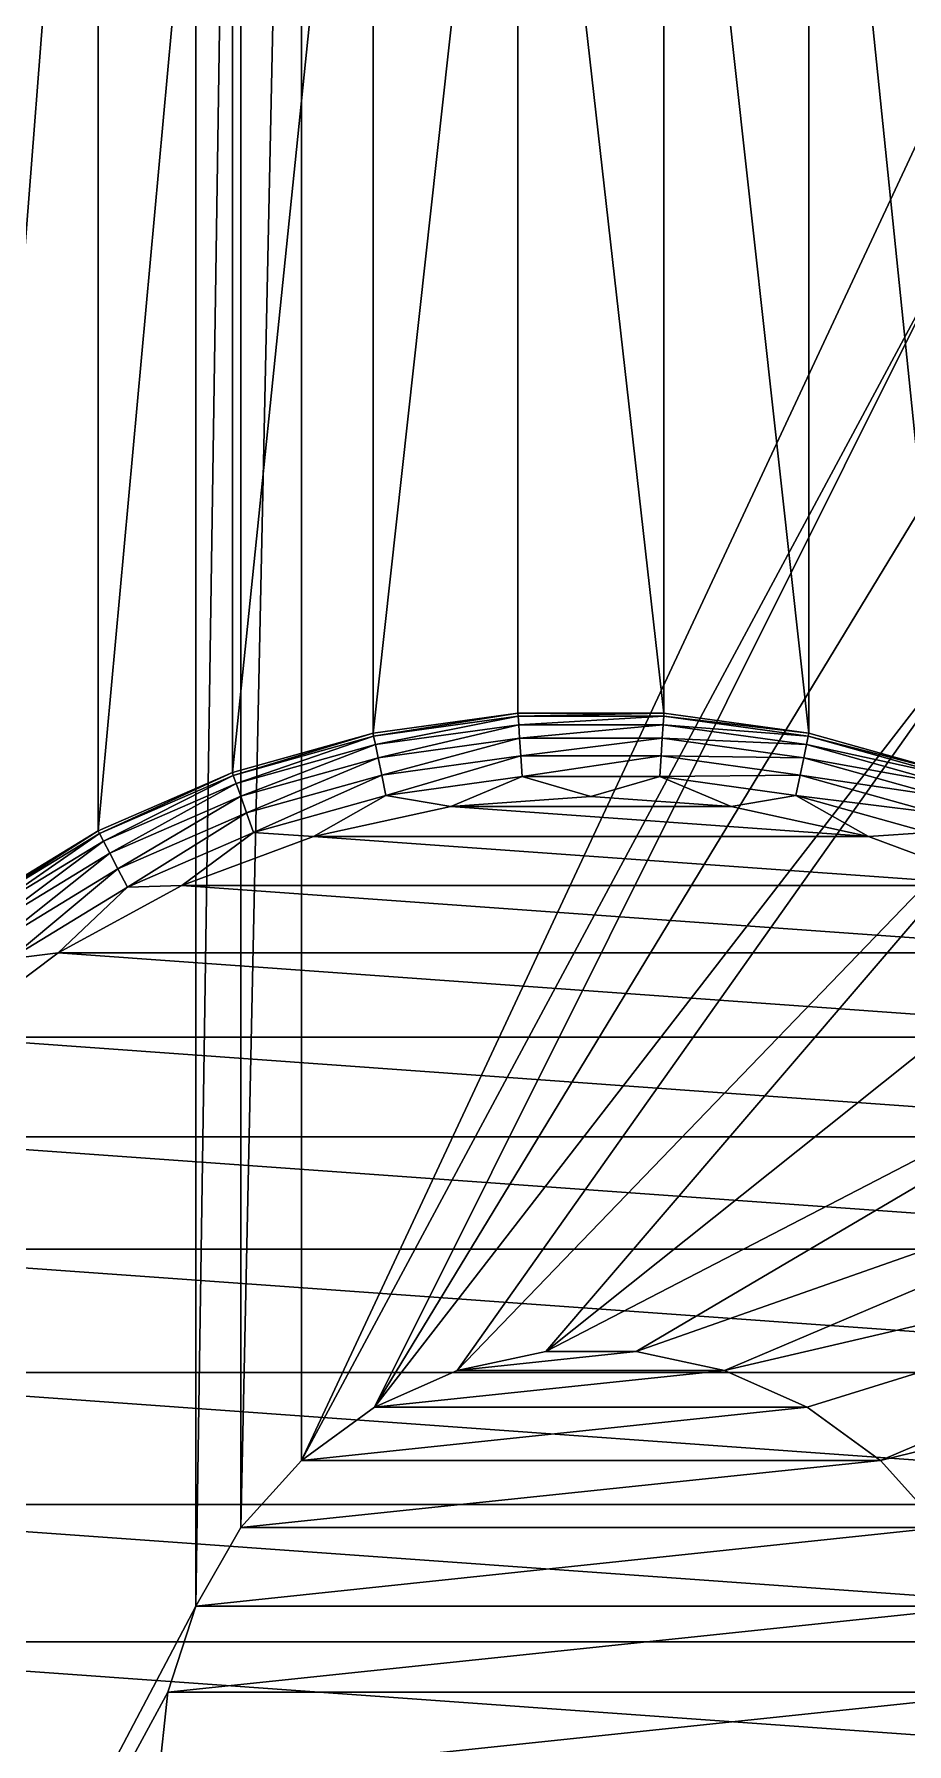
# Model space of a CAD drawing. Extents: x 464 to 15145, y 328 to 7622.
# Drawn here: x 1664 to 2605, y 2170 to 4012 of the extents above; entities that cross this region are included whole.
import ezdxf

# ---------------------------------------------------------------- set-up
doc = ezdxf.new("R2010")
doc.units = 0
doc.layers.get('0').update_dxf_attribs({"linetype": 'CONTINUOUS'})

msp = doc.modelspace()

# ---------------------------------------------------------------- linework, layer by layer
at = {"color": 7}
for points in [[(1152, 6934.5, -3744.1), (1838.6, 5632.3, -3744.1), (1152, 1016, -3744.1), (1152, 6934.5, -3744.1)], [(1152, 1016, -3744.1), (1838.6, 5632.3, -3744.1), (1838.6, 2318.2, -3744.1), (1152, 1016, -3744.1)], [(1838.6, 5632.3, -3744.1), (1887.3, 5547.8, -3744.1), (1838.6, 2318.2, -3744.1), (1838.6, 5632.3, -3744.1)], [(1838.6, 2318.2, -3744.1), (1887.3, 5547.8, -3744.1), (1887.3, 2402.7, -3744.1), (1838.6, 2318.2, -3744.1)], [(1887.3, 2402.7, -3744.1), (1887.3, 5547.8, -3744.1), (1952.6, 5475.4, -3744.1), (1887.3, 2402.7, -3744.1)], [(1887.3, 2402.7, -3744.1), (1952.6, 5475.4, -3744.1), (1952.6, 2475.1, -3744.1), (1887.3, 2402.7, -3744.1)], [(1952.6, 2475.1, -3744.1), (1952.6, 5475.4, -3744.1), (2653.8, 3975.2, -3744.1), (1952.6, 2475.1, -3744.1)], [(2653.8, 3975.2, -3744.1), (1952.6, 5475.4, -3744.1), (2664.5, 4150.9, -3744.1), (2653.8, 3975.2, -3744.1)], [(1599, 4879, -4432), (1599, 3071.5, -4432), (1733.6, 4797.1, -4432), (1599, 4879, -4432)], [(1733.6, 4797.1, -4432), (1599, 3071.5, -4432), (1733.6, 3153.3, -4432), (1733.6, 4797.1, -4432)], [(1733.6, 4797.1, -4432), (1733.6, 3153.3, -4432), (1878.1, 4734.4, -4432), (1733.6, 4797.1, -4432)], [(1878.1, 4734.4, -4432), (1733.6, 3153.3, -4432), (1878.1, 3216.1, -4432), (1878.1, 4734.4, -4432)], [(1878.1, 4734.4, -4432), (1878.1, 3216.1, -4432), (2029.8, 4691.9, -4432), (1878.1, 4734.4, -4432)], [(2651.1, 3216.1, -4432), (2651.1, 4734.4, -4432), (2499.4, 4691.9, -4432), (2651.1, 3216.1, -4432)], [(2029.8, 4691.9, -4432), (1878.1, 3216.1, -4432), (2029.8, 3258.6, -4432), (2029.8, 4691.9, -4432)], [(2029.8, 4691.9, -4432), (2029.8, 3258.6, -4432), (2185.8, 4670.4, -4432), (2029.8, 4691.9, -4432)], [(2343.3, 4670.4, -4432), (2499.4, 3258.6, -4432), (2499.4, 4691.9, -4432), (2343.3, 4670.4, -4432)], [(2499.4, 4691.9, -4432), (2499.4, 3258.6, -4432), (2651.1, 3216.1, -4432), (2499.4, 4691.9, -4432)], [(2185.8, 4670.4, -4432), (2029.8, 3258.6, -4432), (2185.8, 3280.1, -4432), (2185.8, 4670.4, -4432)], [(2185.8, 4670.4, -4432), (2185.8, 3280.1, -4432), (2343.3, 3280.1, -4432), (2185.8, 4670.4, -4432)], [(2185.8, 4670.4, -4432), (2343.3, 3280.1, -4432), (2343.3, 4670.4, -4432), (2185.8, 4670.4, -4432)], [(2343.3, 4670.4, -4432), (2343.3, 3280.1, -4432), (2499.4, 3258.6, -4432), (2343.3, 4670.4, -4432)], [(1952.6, 2475.1, -3744.1), (2653.8, 3975.2, -3744.1), (2664.5, 3799.6, -3744.1), (1952.6, 2475.1, -3744.1)], [(2664.5, 3799.6, -3744.1), (2031.4, 2532.4, -3744.1), (1952.6, 2475.1, -3744.1), (2664.5, 3799.6, -3744.1)], [(2696.2, 3626.5, -3744.1), (2031.4, 2532.4, -3744.1), (2664.5, 3799.6, -3744.1), (2696.2, 3626.5, -3744.1)], [(2748.5, 3458.4, -3744.1), (2031.4, 2532.4, -3744.1), (2696.2, 3626.5, -3744.1), (2748.5, 3458.4, -3744.1)], [(2748.5, 3458.4, -3744.1), (2120.5, 2572, -3744.1), (2031.4, 2532.4, -3744.1), (2748.5, 3458.4, -3744.1)], [(2820.8, 3298, -3744.1), (2120.5, 2572, -3744.1), (2748.5, 3458.4, -3744.1), (2820.8, 3298, -3744.1)], [(2820.8, 3298, -3744.1), (2215.8, 2592.3, -3744.1), (2120.5, 2572, -3744.1), (2820.8, 3298, -3744.1)], [(2911.8, 3147.3, -3744.1), (2215.8, 2592.3, -3744.1), (2820.8, 3298, -3744.1), (2911.8, 3147.3, -3744.1)], [(2029.8, 3258.6, -5124.5), (2030.4, 3255.5, -5148.4), (2185.8, 3280.1, -5124.5), (2029.8, 3258.6, -5124.5)], [(2029.8, 3258.6, -4432), (2029.8, 3258.6, -5124.5), (2185.8, 3280.1, -4432), (2029.8, 3258.6, -4432)], [(2185.8, 3280.1, -4432), (2029.8, 3258.6, -5124.5), (2185.8, 3280.1, -5124.5), (2185.8, 3280.1, -4432)], [(2185.8, 3280.1, -5124.5), (2030.4, 3255.5, -5148.4), (2186, 3276.9, -5148.4), (2185.8, 3280.1, -5124.5)], [(2185.8, 3280.1, -5124.5), (2186, 3276.9, -5148.4), (2343.3, 3280.1, -5124.5), (2185.8, 3280.1, -5124.5)], [(2185.8, 3280.1, -4432), (2185.8, 3280.1, -5124.5), (2343.3, 3280.1, -4432), (2185.8, 3280.1, -4432)], [(2343.3, 3280.1, -4432), (2185.8, 3280.1, -5124.5), (2343.3, 3280.1, -5124.5), (2343.3, 3280.1, -4432)], [(2343.3, 3280.1, -5124.5), (2186, 3276.9, -5148.4), (2343.1, 3276.9, -5148.4), (2343.3, 3280.1, -5124.5)], [(2343.3, 3280.1, -5124.5), (2343.1, 3276.9, -5148.4), (2499.4, 3258.6, -5124.5), (2343.3, 3280.1, -5124.5)], [(2343.3, 3280.1, -4432), (2343.3, 3280.1, -5124.5), (2499.4, 3258.6, -4432), (2343.3, 3280.1, -4432)], [(2499.4, 3258.6, -4432), (2343.3, 3280.1, -5124.5), (2499.4, 3258.6, -5124.5), (2499.4, 3258.6, -4432)], [(2030.4, 3255.5, -5148.4), (2032.3, 3246.5, -5170.7), (2186, 3276.9, -5148.4), (2030.4, 3255.5, -5148.4)], [(2032.3, 3246.5, -5170.7), (2186.7, 3267.7, -5170.7), (2186, 3276.9, -5148.4), (2032.3, 3246.5, -5170.7)], [(2032.3, 3246.5, -5170.7), (2035.3, 3232.1, -5189.8), (2186.7, 3267.7, -5170.7), (2032.3, 3246.5, -5170.7)], [(2035.3, 3232.1, -5189.8), (2187.7, 3253.1, -5189.8), (2186.7, 3267.7, -5170.7), (2035.3, 3232.1, -5189.8)], [(2186, 3276.9, -5148.4), (2186.7, 3267.7, -5170.7), (2343.1, 3276.9, -5148.4), (2186, 3276.9, -5148.4)], [(2186.7, 3267.7, -5170.7), (2342.5, 3267.7, -5170.7), (2343.1, 3276.9, -5148.4), (2186.7, 3267.7, -5170.7)], [(2186.7, 3267.7, -5170.7), (2187.7, 3253.1, -5189.8), (2342.5, 3267.7, -5170.7), (2186.7, 3267.7, -5170.7)], [(2187.7, 3253.1, -5189.8), (2341.5, 3253.1, -5189.8), (2342.5, 3267.7, -5170.7), (2187.7, 3253.1, -5189.8)], [(2342.5, 3267.7, -5170.7), (2341.5, 3253.1, -5189.8), (2496.9, 3246.5, -5170.7), (2342.5, 3267.7, -5170.7)], [(2343.1, 3276.9, -5148.4), (2342.5, 3267.7, -5170.7), (2498.8, 3255.5, -5148.4), (2343.1, 3276.9, -5148.4)], [(2342.5, 3267.7, -5170.7), (2496.9, 3246.5, -5170.7), (2498.8, 3255.5, -5148.4), (2342.5, 3267.7, -5170.7)], [(2499.4, 3258.6, -5124.5), (2343.1, 3276.9, -5148.4), (2498.8, 3255.5, -5148.4), (2499.4, 3258.6, -5124.5)], [(1878.1, 3216.1, -5124.5), (1879.1, 3213.1, -5148.4), (2029.8, 3258.6, -5124.5), (1878.1, 3216.1, -5124.5)], [(1878.1, 3216.1, -4432), (1878.1, 3216.1, -5124.5), (2029.8, 3258.6, -4432), (1878.1, 3216.1, -4432)], [(2029.8, 3258.6, -4432), (1878.1, 3216.1, -5124.5), (2029.8, 3258.6, -5124.5), (2029.8, 3258.6, -4432)], [(2029.8, 3258.6, -5124.5), (1879.1, 3213.1, -5148.4), (2030.4, 3255.5, -5148.4), (2029.8, 3258.6, -5124.5)], [(1879.1, 3213.1, -5148.4), (1882.2, 3204.4, -5170.7), (2030.4, 3255.5, -5148.4), (1879.1, 3213.1, -5148.4)], [(1882.2, 3204.4, -5170.7), (2032.3, 3246.5, -5170.7), (2030.4, 3255.5, -5148.4), (1882.2, 3204.4, -5170.7)], [(1882.2, 3204.4, -5170.7), (1887.1, 3190.6, -5189.8), (2032.3, 3246.5, -5170.7), (1882.2, 3204.4, -5170.7)], [(1887.1, 3190.6, -5189.8), (2035.3, 3232.1, -5189.8), (2032.3, 3246.5, -5170.7), (1887.1, 3190.6, -5189.8)], [(2035.3, 3232.1, -5189.8), (2039.1, 3213.4, -5204.5), (2187.7, 3253.1, -5189.8), (2035.3, 3232.1, -5189.8)], [(2039.1, 3213.4, -5204.5), (2189, 3234, -5204.5), (2187.7, 3253.1, -5189.8), (2039.1, 3213.4, -5204.5)], [(2187.7, 3253.1, -5189.8), (2189, 3234, -5204.5), (2341.5, 3253.1, -5189.8), (2187.7, 3253.1, -5189.8)], [(2189, 3234, -5204.5), (2340.2, 3234, -5204.5), (2341.5, 3253.1, -5189.8), (2189, 3234, -5204.5)], [(2341.5, 3253.1, -5189.8), (2340.2, 3234, -5204.5), (2493.9, 3232.1, -5189.8), (2341.5, 3253.1, -5189.8)], [(2341.5, 3253.1, -5189.8), (2493.9, 3232.1, -5189.8), (2496.9, 3246.5, -5170.7), (2341.5, 3253.1, -5189.8)], [(2496.9, 3246.5, -5170.7), (2493.9, 3232.1, -5189.8), (2646.9, 3204.4, -5170.7), (2496.9, 3246.5, -5170.7)], [(2498.8, 3255.5, -5148.4), (2496.9, 3246.5, -5170.7), (2650, 3213.1, -5148.4), (2498.8, 3255.5, -5148.4)], [(2496.9, 3246.5, -5170.7), (2646.9, 3204.4, -5170.7), (2650, 3213.1, -5148.4), (2496.9, 3246.5, -5170.7)], [(2499.4, 3258.6, -5124.5), (2498.8, 3255.5, -5148.4), (2651.1, 3216.1, -5124.5), (2499.4, 3258.6, -5124.5)], [(2651.1, 3216.1, -5124.5), (2498.8, 3255.5, -5148.4), (2650, 3213.1, -5148.4), (2651.1, 3216.1, -5124.5)], [(2499.4, 3258.6, -4432), (2499.4, 3258.6, -5124.5), (2651.1, 3216.1, -4432), (2499.4, 3258.6, -4432)], [(2651.1, 3216.1, -4432), (2499.4, 3258.6, -5124.5), (2651.1, 3216.1, -5124.5), (2651.1, 3216.1, -4432)], [(1887.1, 3190.6, -5189.8), (1893.5, 3172.6, -5204.5), (2035.3, 3232.1, -5189.8), (1887.1, 3190.6, -5189.8)], [(1893.5, 3172.6, -5204.5), (2039.1, 3213.4, -5204.5), (2035.3, 3232.1, -5189.8), (1893.5, 3172.6, -5204.5)], [(2039.1, 3213.4, -5204.5), (2043.7, 3191.6, -5213.7), (2189, 3234, -5204.5), (2039.1, 3213.4, -5204.5)], [(2043.7, 3191.6, -5213.7), (2190.5, 3211.8, -5213.7), (2189, 3234, -5204.5), (2043.7, 3191.6, -5213.7)], [(2189, 3234, -5204.5), (2190.5, 3211.8, -5213.7), (2340.2, 3234, -5204.5), (2189, 3234, -5204.5)], [(2190.5, 3211.8, -5213.7), (2338.7, 3211.8, -5213.7), (2340.2, 3234, -5204.5), (2190.5, 3211.8, -5213.7)], [(2340.2, 3234, -5204.5), (2338.7, 3211.8, -5213.7), (2490, 3213.4, -5204.5), (2340.2, 3234, -5204.5)], [(2340.2, 3234, -5204.5), (2490, 3213.4, -5204.5), (2493.9, 3232.1, -5189.8), (2340.2, 3234, -5204.5)], [(2493.9, 3232.1, -5189.8), (2490, 3213.4, -5204.5), (2642, 3190.6, -5189.8), (2493.9, 3232.1, -5189.8)], [(2493.9, 3232.1, -5189.8), (2642, 3190.6, -5189.8), (2646.9, 3204.4, -5170.7), (2493.9, 3232.1, -5189.8)], [(1733.6, 3153.3, -5124.5), (1735, 3150.6, -5148.4), (1878.1, 3216.1, -5124.5), (1733.6, 3153.3, -5124.5)], [(1733.6, 3153.3, -4432), (1733.6, 3153.3, -5124.5), (1878.1, 3216.1, -4432), (1733.6, 3153.3, -4432)], [(1878.1, 3216.1, -4432), (1733.6, 3153.3, -5124.5), (1878.1, 3216.1, -5124.5), (1878.1, 3216.1, -4432)], [(1878.1, 3216.1, -5124.5), (1735, 3150.6, -5148.4), (1879.1, 3213.1, -5148.4), (1878.1, 3216.1, -5124.5)], [(1735, 3150.6, -5148.4), (1739.3, 3142.4, -5170.7), (1879.1, 3213.1, -5148.4), (1735, 3150.6, -5148.4)], [(1739.3, 3142.4, -5170.7), (1882.2, 3204.4, -5170.7), (1879.1, 3213.1, -5148.4), (1739.3, 3142.4, -5170.7)], [(1893.5, 3172.6, -5204.5), (1901, 3151.6, -5213.7), (2039.1, 3213.4, -5204.5), (1893.5, 3172.6, -5204.5)], [(1901, 3151.6, -5213.7), (2043.7, 3191.6, -5213.7), (2039.1, 3213.4, -5204.5), (1901, 3151.6, -5213.7)], [(2043.7, 3191.6, -5213.7), (2113.5, 3179.6, -5216.8), (2190.5, 3211.8, -5213.7), (2043.7, 3191.6, -5213.7)], [(2113.5, 3179.6, -5216.8), (2264.6, 3190.4, -5216.8), (2190.5, 3211.8, -5213.7), (2113.5, 3179.6, -5216.8)], [(2190.5, 3211.8, -5213.7), (2264.6, 3190.4, -5216.8), (2338.7, 3211.8, -5213.7), (2190.5, 3211.8, -5213.7)], [(2264.6, 3190.4, -5216.8), (2415.7, 3179.6, -5216.8), (2338.7, 3211.8, -5213.7), (2264.6, 3190.4, -5216.8)], [(2338.7, 3211.8, -5213.7), (2485.5, 3191.6, -5213.7), (2490, 3213.4, -5204.5), (2338.7, 3211.8, -5213.7)], [(2338.7, 3211.8, -5213.7), (2415.7, 3179.6, -5216.8), (2485.5, 3191.6, -5213.7), (2338.7, 3211.8, -5213.7)], [(2490, 3213.4, -5204.5), (2485.5, 3191.6, -5213.7), (2635.6, 3172.6, -5204.5), (2490, 3213.4, -5204.5)], [(2490, 3213.4, -5204.5), (2635.6, 3172.6, -5204.5), (2642, 3190.6, -5189.8), (2490, 3213.4, -5204.5)], [(1739.3, 3142.4, -5170.7), (1746, 3129.3, -5189.8), (1882.2, 3204.4, -5170.7), (1739.3, 3142.4, -5170.7)], [(1746, 3129.3, -5189.8), (1887.1, 3190.6, -5189.8), (1882.2, 3204.4, -5170.7), (1746, 3129.3, -5189.8)], [(1746, 3129.3, -5189.8), (1754.8, 3112.4, -5204.5), (1887.1, 3190.6, -5189.8), (1746, 3129.3, -5189.8)], [(1754.8, 3112.4, -5204.5), (1893.5, 3172.6, -5204.5), (1887.1, 3190.6, -5189.8), (1754.8, 3112.4, -5204.5)], [(1901, 3151.6, -5213.7), (1965.4, 3147.4, -5216.8), (2043.7, 3191.6, -5213.7), (1901, 3151.6, -5213.7)], [(1965.4, 3147.4, -5216.8), (2113.5, 3179.6, -5216.8), (2043.7, 3191.6, -5213.7), (1965.4, 3147.4, -5216.8)], [(2113.5, 3179.6, -5216.8), (2415.7, 3179.6, -5216.8), (2264.6, 3190.4, -5216.8), (2113.5, 3179.6, -5216.8)], [(2415.7, 3179.6, -5216.8), (2563.7, 3147.4, -5216.8), (2485.5, 3191.6, -5213.7), (2415.7, 3179.6, -5216.8)], [(2485.5, 3191.6, -5213.7), (2563.7, 3147.4, -5216.8), (2628.2, 3151.6, -5213.7), (2485.5, 3191.6, -5213.7)], [(2485.5, 3191.6, -5213.7), (2628.2, 3151.6, -5213.7), (2635.6, 3172.6, -5204.5), (2485.5, 3191.6, -5213.7)], [(1754.8, 3112.4, -5204.5), (1765.1, 3092.6, -5213.7), (1893.5, 3172.6, -5204.5), (1754.8, 3112.4, -5204.5)], [(1765.1, 3092.6, -5213.7), (1901, 3151.6, -5213.7), (1893.5, 3172.6, -5204.5), (1765.1, 3092.6, -5213.7)], [(1965.4, 3147.4, -5216.8), (2563.7, 3147.4, -5216.8), (2113.5, 3179.6, -5216.8), (1965.4, 3147.4, -5216.8)], [(2113.5, 3179.6, -5216.8), (2563.7, 3147.4, -5216.8), (2415.7, 3179.6, -5216.8), (2113.5, 3179.6, -5216.8)], [(1599, 3071.5, -5124.5), (1600.8, 3068.9, -5148.4), (1733.6, 3153.3, -5124.5), (1599, 3071.5, -5124.5)], [(1599, 3071.5, -4432), (1599, 3071.5, -5124.5), (1733.6, 3153.3, -4432), (1599, 3071.5, -4432)], [(1733.6, 3153.3, -4432), (1599, 3071.5, -5124.5), (1733.6, 3153.3, -5124.5), (1733.6, 3153.3, -4432)], [(1733.6, 3153.3, -5124.5), (1600.8, 3068.9, -5148.4), (1735, 3150.6, -5148.4), (1733.6, 3153.3, -5124.5)], [(1600.8, 3068.9, -5148.4), (1606.1, 3061.4, -5170.7), (1735, 3150.6, -5148.4), (1600.8, 3068.9, -5148.4)], [(1606.1, 3061.4, -5170.7), (1739.3, 3142.4, -5170.7), (1735, 3150.6, -5148.4), (1606.1, 3061.4, -5170.7)], [(1765.1, 3092.6, -5213.7), (1823.5, 3094.5, -5216.8), (1901, 3151.6, -5213.7), (1765.1, 3092.6, -5213.7)], [(1823.5, 3094.5, -5216.8), (1965.4, 3147.4, -5216.8), (1901, 3151.6, -5213.7), (1823.5, 3094.5, -5216.8)], [(2563.7, 3147.4, -5216.8), (2705.7, 3094.5, -5216.8), (2628.2, 3151.6, -5213.7), (2563.7, 3147.4, -5216.8)], [(1606.1, 3061.4, -5170.7), (1614.6, 3049.4, -5189.8), (1739.3, 3142.4, -5170.7), (1606.1, 3061.4, -5170.7)], [(1614.6, 3049.4, -5189.8), (1746, 3129.3, -5189.8), (1739.3, 3142.4, -5170.7), (1614.6, 3049.4, -5189.8)], [(1823.5, 3094.5, -5216.8), (2705.7, 3094.5, -5216.8), (1965.4, 3147.4, -5216.8), (1823.5, 3094.5, -5216.8)], [(1965.4, 3147.4, -5216.8), (2705.7, 3094.5, -5216.8), (2563.7, 3147.4, -5216.8), (1965.4, 3147.4, -5216.8)], [(3020.4, 3008.8, -3744.1), (2215.8, 2592.3, -3744.1), (2911.8, 3147.3, -3744.1), (3020.4, 3008.8, -3744.1)], [(1614.6, 3049.4, -5189.8), (1625.6, 3033.8, -5204.5), (1746, 3129.3, -5189.8), (1614.6, 3049.4, -5189.8)], [(1625.6, 3033.8, -5204.5), (1754.8, 3112.4, -5204.5), (1746, 3129.3, -5189.8), (1625.6, 3033.8, -5204.5)], [(1625.6, 3033.8, -5204.5), (1638.5, 3015.6, -5213.7), (1754.8, 3112.4, -5204.5), (1625.6, 3033.8, -5204.5)], [(1638.5, 3015.6, -5213.7), (1765.1, 3092.6, -5213.7), (1754.8, 3112.4, -5204.5), (1638.5, 3015.6, -5213.7)], [(1690.5, 3021.9, -5216.8), (1823.5, 3094.5, -5216.8), (1765.1, 3092.6, -5213.7), (1690.5, 3021.9, -5216.8)], [(1690.5, 3021.9, -5216.8), (2838.6, 3021.9, -5216.8), (1823.5, 3094.5, -5216.8), (1690.5, 3021.9, -5216.8)], [(1823.5, 3094.5, -5216.8), (2838.6, 3021.9, -5216.8), (2705.7, 3094.5, -5216.8), (1823.5, 3094.5, -5216.8)], [(1638.5, 3015.6, -5213.7), (1690.5, 3021.9, -5216.8), (1765.1, 3092.6, -5213.7), (1638.5, 3015.6, -5213.7)], [(1569.2, 2931.1, -5216.8), (1690.5, 3021.9, -5216.8), (1638.5, 3015.6, -5213.7), (1569.2, 2931.1, -5216.8)], [(1569.2, 2931.1, -5216.8), (2959.9, 2931.1, -5216.8), (1690.5, 3021.9, -5216.8), (1569.2, 2931.1, -5216.8)], [(1690.5, 3021.9, -5216.8), (2959.9, 2931.1, -5216.8), (2838.6, 3021.9, -5216.8), (1690.5, 3021.9, -5216.8)], [(3020.4, 3008.8, -3744.1), (2313.3, 2592.3, -3744.1), (2215.8, 2592.3, -3744.1), (3020.4, 3008.8, -3744.1)], [(3144.8, 2884.4, -3744.1), (2313.3, 2592.3, -3744.1), (3020.4, 3008.8, -3744.1), (3144.8, 2884.4, -3744.1)], [(1462.1, 2823.9, -5216.8), (3067.1, 2823.9, -5216.8), (1569.2, 2931.1, -5216.8), (1462.1, 2823.9, -5216.8)], [(1569.2, 2931.1, -5216.8), (3067.1, 2823.9, -5216.8), (2959.9, 2931.1, -5216.8), (1569.2, 2931.1, -5216.8)], [(3144.8, 2884.4, -3744.1), (2408.7, 2572, -3744.1), (2313.3, 2592.3, -3744.1), (3144.8, 2884.4, -3744.1)], [(3283.3, 2775.8, -3744.1), (2408.7, 2572, -3744.1), (3144.8, 2884.4, -3744.1), (3283.3, 2775.8, -3744.1)], [(1371.3, 2702.7, -5216.8), (3157.8, 2702.7, -5216.8), (1462.1, 2823.9, -5216.8), (1371.3, 2702.7, -5216.8)], [(1462.1, 2823.9, -5216.8), (3157.8, 2702.7, -5216.8), (3067.1, 2823.9, -5216.8), (1462.1, 2823.9, -5216.8)], [(3283.3, 2775.8, -3744.1), (2497.7, 2532.4, -3744.1), (2408.7, 2572, -3744.1), (3283.3, 2775.8, -3744.1)], [(3283.3, 2775.8, -3744.1), (2576.6, 2475.1, -3744.1), (2497.7, 2532.4, -3744.1), (3283.3, 2775.8, -3744.1)], [(3433.9, 2684.8, -3744.1), (2576.6, 2475.1, -3744.1), (3283.3, 2775.8, -3744.1), (3433.9, 2684.8, -3744.1)], [(1298.7, 2569.7, -5216.8), (3230.5, 2569.7, -5216.8), (1371.3, 2702.7, -5216.8), (1298.7, 2569.7, -5216.8)], [(1371.3, 2702.7, -5216.8), (3230.5, 2569.7, -5216.8), (3157.8, 2702.7, -5216.8), (1371.3, 2702.7, -5216.8)], [(3433.9, 2684.8, -3744.1), (2641.8, 2402.7, -3744.1), (2576.6, 2475.1, -3744.1), (3433.9, 2684.8, -3744.1)], [(2215.8, 2592.3, -3744.1), (2215.8, 2592.3, -4528.9), (2120.5, 2572, -4528.9), (2215.8, 2592.3, -3744.1)], [(2215.8, 2592.3, -3744.1), (2120.5, 2572, -4528.9), (2120.5, 2572, -3744.1), (2215.8, 2592.3, -3744.1)], [(2408.7, 2572, -4528.9), (2120.5, 2572, -4528.9), (2313.3, 2592.3, -4528.9), (2408.7, 2572, -4528.9)], [(2313.3, 2592.3, -4528.9), (2120.5, 2572, -4528.9), (2215.8, 2592.3, -4528.9), (2313.3, 2592.3, -4528.9)], [(2313.3, 2592.3, -3744.1), (2313.3, 2592.3, -4528.9), (2215.8, 2592.3, -4528.9), (2313.3, 2592.3, -3744.1)], [(2313.3, 2592.3, -3744.1), (2215.8, 2592.3, -4528.9), (2215.8, 2592.3, -3744.1), (2313.3, 2592.3, -3744.1)], [(2408.7, 2572, -3744.1), (2408.7, 2572, -4528.9), (2313.3, 2592.3, -4528.9), (2408.7, 2572, -3744.1)], [(2408.7, 2572, -3744.1), (2313.3, 2592.3, -4528.9), (2313.3, 2592.3, -3744.1), (2408.7, 2572, -3744.1)], [(1245.8, 2427.7, -5216.8), (3283.4, 2427.7, -5216.8), (1298.7, 2569.7, -5216.8), (1245.8, 2427.7, -5216.8)], [(1298.7, 2569.7, -5216.8), (3283.4, 2427.7, -5216.8), (3230.5, 2569.7, -5216.8), (1298.7, 2569.7, -5216.8)], [(2120.5, 2572, -3744.1), (2120.5, 2572, -4528.9), (2031.4, 2532.4, -4528.9), (2120.5, 2572, -3744.1)], [(2120.5, 2572, -3744.1), (2031.4, 2532.4, -4528.9), (2031.4, 2532.4, -3744.1), (2120.5, 2572, -3744.1)], [(2497.7, 2532.4, -4528.9), (2031.4, 2532.4, -4528.9), (2408.7, 2572, -4528.9), (2497.7, 2532.4, -4528.9)], [(2408.7, 2572, -4528.9), (2031.4, 2532.4, -4528.9), (2120.5, 2572, -4528.9), (2408.7, 2572, -4528.9)], [(2497.7, 2532.4, -3744.1), (2497.7, 2532.4, -4528.9), (2408.7, 2572, -4528.9), (2497.7, 2532.4, -3744.1)], [(2497.7, 2532.4, -3744.1), (2408.7, 2572, -4528.9), (2408.7, 2572, -3744.1), (2497.7, 2532.4, -3744.1)], [(2031.4, 2532.4, -3744.1), (2031.4, 2532.4, -4528.9), (1952.6, 2475.1, -4528.9), (2031.4, 2532.4, -3744.1)], [(2031.4, 2532.4, -3744.1), (1952.6, 2475.1, -4528.9), (1952.6, 2475.1, -3744.1), (2031.4, 2532.4, -3744.1)], [(2576.6, 2475.1, -4528.9), (1952.6, 2475.1, -4528.9), (2497.7, 2532.4, -4528.9), (2576.6, 2475.1, -4528.9)], [(2497.7, 2532.4, -4528.9), (1952.6, 2475.1, -4528.9), (2031.4, 2532.4, -4528.9), (2497.7, 2532.4, -4528.9)], [(2576.6, 2475.1, -3744.1), (2576.6, 2475.1, -4528.9), (2497.7, 2532.4, -4528.9), (2576.6, 2475.1, -3744.1)], [(2576.6, 2475.1, -3744.1), (2497.7, 2532.4, -4528.9), (2497.7, 2532.4, -3744.1), (2576.6, 2475.1, -3744.1)], [(1952.6, 2475.1, -3744.1), (1952.6, 2475.1, -4528.9), (1887.3, 2402.7, -4528.9), (1952.6, 2475.1, -3744.1)], [(1952.6, 2475.1, -3744.1), (1887.3, 2402.7, -4528.9), (1887.3, 2402.7, -3744.1), (1952.6, 2475.1, -3744.1)], [(2641.8, 2402.7, -4528.9), (1887.3, 2402.7, -4528.9), (2576.6, 2475.1, -4528.9), (2641.8, 2402.7, -4528.9)], [(2576.6, 2475.1, -4528.9), (1887.3, 2402.7, -4528.9), (1952.6, 2475.1, -4528.9), (2576.6, 2475.1, -4528.9)], [(2641.8, 2402.7, -3744.1), (2641.8, 2402.7, -4528.9), (2576.6, 2475.1, -4528.9), (2641.8, 2402.7, -3744.1)], [(2641.8, 2402.7, -3744.1), (2576.6, 2475.1, -4528.9), (2576.6, 2475.1, -3744.1), (2641.8, 2402.7, -3744.1)], [(1213.6, 2279.7, -5216.8), (3315.6, 2279.7, -5216.8), (1245.8, 2427.7, -5216.8), (1213.6, 2279.7, -5216.8)], [(1245.8, 2427.7, -5216.8), (3315.6, 2279.7, -5216.8), (3283.4, 2427.7, -5216.8), (1245.8, 2427.7, -5216.8)], [(1887.3, 2402.7, -3744.1), (1887.3, 2402.7, -4528.9), (1838.6, 2318.2, -4528.9), (1887.3, 2402.7, -3744.1)], [(1887.3, 2402.7, -3744.1), (1838.6, 2318.2, -4528.9), (1838.6, 2318.2, -3744.1), (1887.3, 2402.7, -3744.1)], [(2690.5, 2318.2, -4528.9), (1838.6, 2318.2, -4528.9), (2641.8, 2402.7, -4528.9), (2690.5, 2318.2, -4528.9)], [(2641.8, 2402.7, -4528.9), (1838.6, 2318.2, -4528.9), (1887.3, 2402.7, -4528.9), (2641.8, 2402.7, -4528.9)], [(1152, 1016, -3744.1), (1838.6, 2318.2, -3744.1), (1808.5, 2225.5, -3744.1), (1152, 1016, -3744.1)], [(1838.6, 2318.2, -3744.1), (1838.6, 2318.2, -4528.9), (1808.5, 2225.5, -4528.9), (1838.6, 2318.2, -3744.1)], [(1838.6, 2318.2, -3744.1), (1808.5, 2225.5, -4528.9), (1808.5, 2225.5, -3744.1), (1838.6, 2318.2, -3744.1)], [(2720.7, 2225.5, -4528.9), (1808.5, 2225.5, -4528.9), (2690.5, 2318.2, -4528.9), (2720.7, 2225.5, -4528.9)], [(2690.5, 2318.2, -4528.9), (1808.5, 2225.5, -4528.9), (1838.6, 2318.2, -4528.9), (2690.5, 2318.2, -4528.9)], [(3326.4, 2128.6, -5216.8), (1213.6, 2279.7, -5216.8), (1202.7, 2128.6, -5216.8), (3326.4, 2128.6, -5216.8)], [(3315.6, 2279.7, -5216.8), (1213.6, 2279.7, -5216.8), (3326.4, 2128.6, -5216.8), (3315.6, 2279.7, -5216.8)], [(1808.5, 2225.5, -3744.1), (1798.3, 2128.6, -3744.1), (1152, 1016, -3744.1), (1808.5, 2225.5, -3744.1)], [(1808.5, 2225.5, -3744.1), (1808.5, 2225.5, -4528.9), (1798.3, 2128.6, -4528.9), (1808.5, 2225.5, -3744.1)], [(1808.5, 2225.5, -3744.1), (1798.3, 2128.6, -4528.9), (1798.3, 2128.6, -3744.1), (1808.5, 2225.5, -3744.1)], [(2730.9, 2128.6, -4528.9), (1798.3, 2128.6, -4528.9), (2720.7, 2225.5, -4528.9), (2730.9, 2128.6, -4528.9)], [(2720.7, 2225.5, -4528.9), (1798.3, 2128.6, -4528.9), (1808.5, 2225.5, -4528.9), (2720.7, 2225.5, -4528.9)]]:
    msp.add_3dface(points, dxfattribs=at)

doc.saveas('drawing.dxf')
